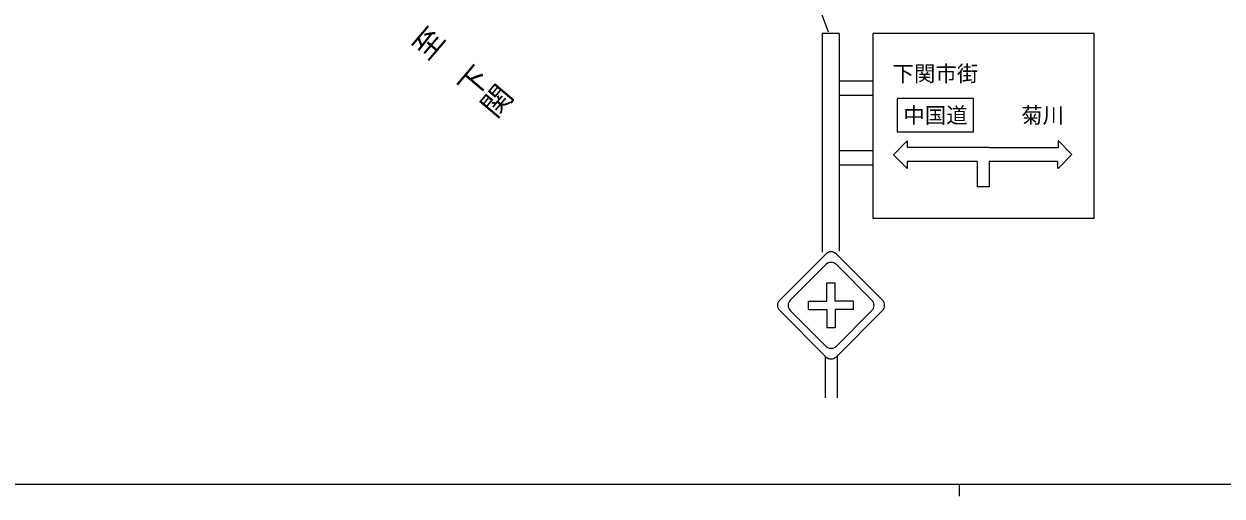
# Model space of a CAD drawing. Units: millimetres, scale not verified. Extents: x 40000 to 680000, y 20000 to 380000.
# Drawn here: x 189470 to 290064, y 204000 to 243675 of the extents above; entities that cross this region are included whole.
import ezdxf
from ezdxf.enums import TextEntityAlignment as Align

# ---------------------------------------------------------------- set-up
doc = ezdxf.new("R2010")
doc.units = ezdxf.units.MM
doc.header["$LTSCALE"] = 1000
doc.layers.add('M-BMK-HTXT', color=7, linetype='Continuous')
doc.layers.add('M-STR-STRC', color=7, linetype='Continuous', lineweight=25)
doc.layers.add('M-TTL-BAND', color=7, linetype='Continuous', lineweight=25)
doc.styles.add('@ＭＳ ゴシック', font='')
doc.styles.add('ＭＳ ゴシック', font='')
doc.styles.get('@ＭＳ ゴシック').set_extended_font_data('@MS Gothic')
doc.styles.get('ＭＳ ゴシック').set_extended_font_data('MS Gothic')

msp = doc.modelspace()

# ---------------------------------------------------------------- linework, layer by layer
at = {"layer": 'M-STR-STRC'}
for p, q in [((245708, 273908), (257000, 243000)), ((256500, 242875), (256500, 224500)), ((257904, 242875), (256500, 242875)), ((257904, 242875), (257904, 224578)), ((260765, 227318), (260765, 242875)), ((279341, 242875), (260765, 242875)), ((279341, 227318), (279341, 242875)), ((260765, 238858), (257904, 238858)), ((257904, 237688), (260765, 237688)), ((262467, 232688), (263637, 233858)), ((263637, 233858), (263637, 233281)), ((276292, 233866), (276292, 233281)), ((277462, 232696), (276292, 233866)), ((260765, 233008), (257904, 233008)), ((263637, 231518), (262467, 232688)), ((270501, 233281), (263637, 233281)), ((270501, 233281), (276292, 233281)), ((276292, 231526), (277462, 232696)), ((257904, 231838), (260765, 231838)), ((269506, 232111), (263637, 232111)), ((263637, 232111), (263637, 231518)), ((269508, 232111), (269506, 230000)), ((276260, 232111), (270500, 232111)), ((270500, 232111), (270500, 230000)), ((276260, 232111), (276260, 231526)), ((270500, 230000), (269506, 230000)), ((279341, 227318), (260765, 227318)), ((256791, 224340), (252923, 220472)), ((257683, 224340), (261552, 220472)), ((253815, 220472), (256791, 223449)), ((257683, 223449), (260660, 220472)), ((256884, 220379), (256884, 221918)), ((256884, 221918), (257591, 221918)), ((257591, 220379), (257591, 221918)), ((255346, 220379), (256884, 220379)), ((255346, 219673), (255346, 220379)), ((259129, 220379), (257591, 220379)), ((259129, 219673), (259129, 220379)), ((252923, 219580), (256791, 215712)), ((253815, 219580), (256791, 216604)), ((255346, 219673), (256884, 219673)), ((256884, 219673), (256884, 218134)), ((259129, 219673), (257591, 219673)), ((257591, 219673), (257591, 218134)), ((261552, 219580), (257683, 215712)), ((257683, 216604), (260660, 219580)), ((257591, 218134), (256884, 218134)), ((256737, 215766), (256737, 212266)), ((257737, 215766), (257737, 212266))]:
    msp.add_line(p, q, dxfattribs=at)
msp.add_lwpolyline([(262800, 234600), (269200, 234600), (269200, 237400), (262800, 237400)], close=True, dxfattribs=at)
for centre, start, end in [((257237, 223895), 45, 135), ((257237, 223003), 44.99985, 135), ((253369, 220026), 135, 225), ((254261, 220026), 135, 225.00005), ((260214, 220026), 315.00011, 44.99984), ((261106, 220026), 315, 45), ((257237, 217050), 225.00005, 315.00011), ((257237, 216158), 225, 315)]:
    msp.add_arc(centre, 631, start, end, dxfattribs=at)
at = {"layer": 'M-TTL-BAND'}
for p, q in [((40000, 205000), (579000, 205000)), ((268000, 205000), (268000, 204000))]:
    msp.add_line(p, q, dxfattribs=at)

# ---------------------------------------------------------------- texts
at = {"layer": 'M-BMK-HTXT', "style": '@ＭＳ ゴシック'}
msp.add_text('至\u3000下関', height=1833, rotation=319.77, dxfattribs=at).set_placement((226252, 239637), align=Align.MIDDLE_CENTER)
at = {"layer": 'M-STR-STRC', "style": 'ＭＳ ゴシック'}
for s, p in [('下関市街', (266000, 239500)), ('中国道', (266000, 236000)), ('菊川', (275000, 236000))]:
    msp.add_text(s, height=1320, dxfattribs=at).set_placement(p, align=Align.MIDDLE_CENTER)

doc.saveas('drawing.dxf')
